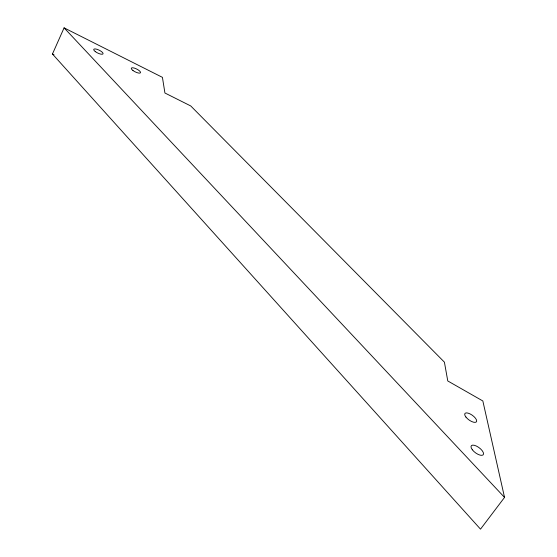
<?xml version="1.0" encoding="UTF-8"?>
<svg xmlns="http://www.w3.org/2000/svg" width="557" height="557" viewBox="0 0 557 557"><rect width="100%" height="100%" fill="white"/><g stroke="black" fill="none" stroke-linecap="round" stroke-linejoin="round"><path stroke-width="0.84" d="M52.462 54.008L64.083 27.85L162.428 77.353L164.921 92.998L190.745 105.955L444.409 362.154L447.772 380.953L482.842 400.97L504.538 497.408L480.51 529.15L52.462 54.008L54.008 54.781M64.083 27.85L504.538 497.408M95.296 51.599A5.173 1.615 25.8 0 0 103.017 53.904A5.173 1.615 25.8 0 0 96.883 49.267A5.173 1.615 25.8 0 0 95.296 51.599M132.97 70.523A5.124 1.608 26.4 0 0 140.503 72.737A5.124 1.608 26.4 0 0 134.293 68.072A5.124 1.608 26.4 0 0 132.97 70.523M465.931 417.075A7.102 2.876 35.7 0 0 476.242 422.004A7.102 2.876 35.7 0 0 469.892 413.823A7.102 2.876 35.7 0 0 465.931 417.075M472.322 449.764A7.471 3.133 36.6 0 0 483.107 454.881A7.471 3.133 36.6 0 0 476.409 446.06A7.471 3.133 36.6 0 0 472.322 449.764"/></g></svg>
